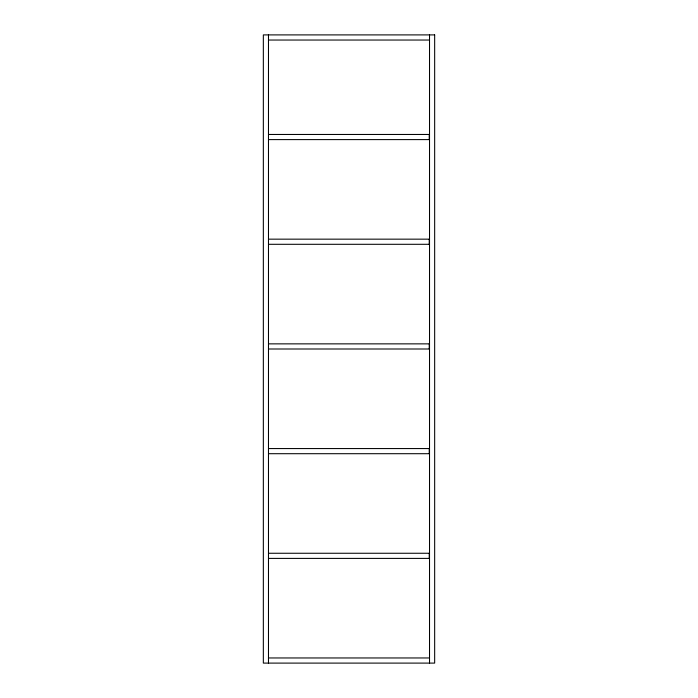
<?xml version="1.0" encoding="UTF-8"?>
<svg xmlns="http://www.w3.org/2000/svg" width="698" height="698" viewBox="0 0 698 698"><rect width="100%" height="100%" fill="white"/><g stroke="black" fill="none" stroke-linecap="round" stroke-linejoin="round"><path stroke-width="1.05" d="M268.477 40.039L429.523 40.039M268.477 134.461L429.523 134.461M268.477 139.6L429.523 139.6M268.477 239.161L429.523 239.161M268.477 244.3L429.523 244.3M268.477 343.861L429.523 343.861M268.477 349L429.523 349M268.477 448.561L429.523 448.561M268.477 453.7L429.523 453.7M268.477 553.261L429.523 553.261M268.477 558.4L429.523 558.4M268.477 657.961L429.523 657.961M429.523 34.9L429.523 663.1M429.235 134.461L429.235 139.6M429.235 239.161L429.235 244.3M429.235 343.861L429.235 349M429.235 448.561L429.235 453.7M429.235 553.261L429.235 558.4M268.477 34.9L268.477 663.1M434.662 34.9L263.338 34.9L263.338 663.1L434.662 663.1L434.662 34.9"/></g></svg>
